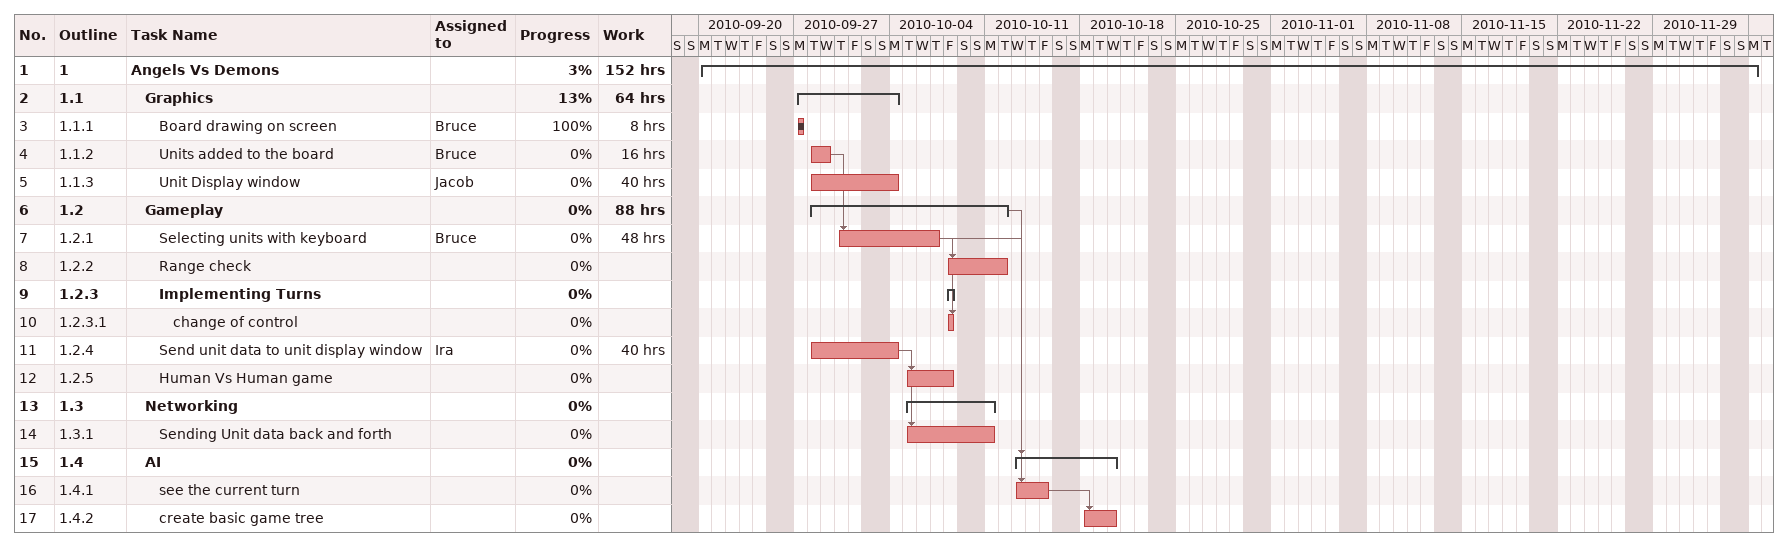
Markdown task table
| ID | WBS | Task | Start | Finish | Predecessors | Resources | % complete | Work (h) |
|---|---|---|---|---|---|---|---|---|
| 1 | 1 | **Angels Vs Demons** | 2010-09-20 | 2010-12-06 |  |  | 3 | 152 |
| 2 | 1.1 | **Graphics** | 2010-09-27 | 2010-10-04 |  |  | 13 | 64 |
| 3 | 1.1.1 | Board drawing on screen | 2010-09-27 | 2010-09-27 |  | Bruce | 100 | 8 |
| 4 | 1.1.2 | Units added to the board | 2010-09-28 | 2010-09-29 |  | Bruce | 0 | 16 |
| 5 | 1.1.3 | Unit Display window | 2010-09-28 | 2010-10-04 |  | Jacob | 0 | 40 |
| 6 | 1.2 | **Gameplay** | 2010-09-28 | 2010-10-12 |  |  | 0 | 88 |
| 7 | 1.2.1 | Selecting units with keyboard | 2010-09-30 | 2010-10-07 | 4 | Bruce | 0 | 48 |
| 8 | 1.2.2 | Range check | 2010-10-08 | 2010-10-12 | 7 |  | 0 |  |
| 9 | 1.2.3 | **Implementing Turns** | 2010-10-08 | 2010-10-08 |  |  | 0 |  |
| 10 | 1.2.3.1 | change of control | 2010-10-08 | 2010-10-08 | 7 |  | 0 |  |
| 11 | 1.2.4 | Send unit data to unit display window | 2010-09-28 | 2010-10-04 |  | Ira | 0 | 40 |
| 12 | 1.2.5 | Human Vs Human game | 2010-10-05 | 2010-10-08 | 11 |  | 0 |  |
| 13 | 1.3 | **Networking** | 2010-10-05 | 2010-10-11 |  |  | 0 |  |
| 14 | 1.3.1 | Sending Unit data back and forth | 2010-10-05 | 2010-10-11 | 11 |  | 0 |  |
| 15 | 1.4 | **AI** | 2010-10-13 | 2010-10-20 | 6 |  | 0 |  |
| 16 | 1.4.1 | see the current turn | 2010-10-13 | 2010-10-15 | 7 |  | 0 |  |
| 17 | 1.4.2 | create basic game tree | 2010-10-18 | 2010-10-20 | 16 |  | 0 |  |
